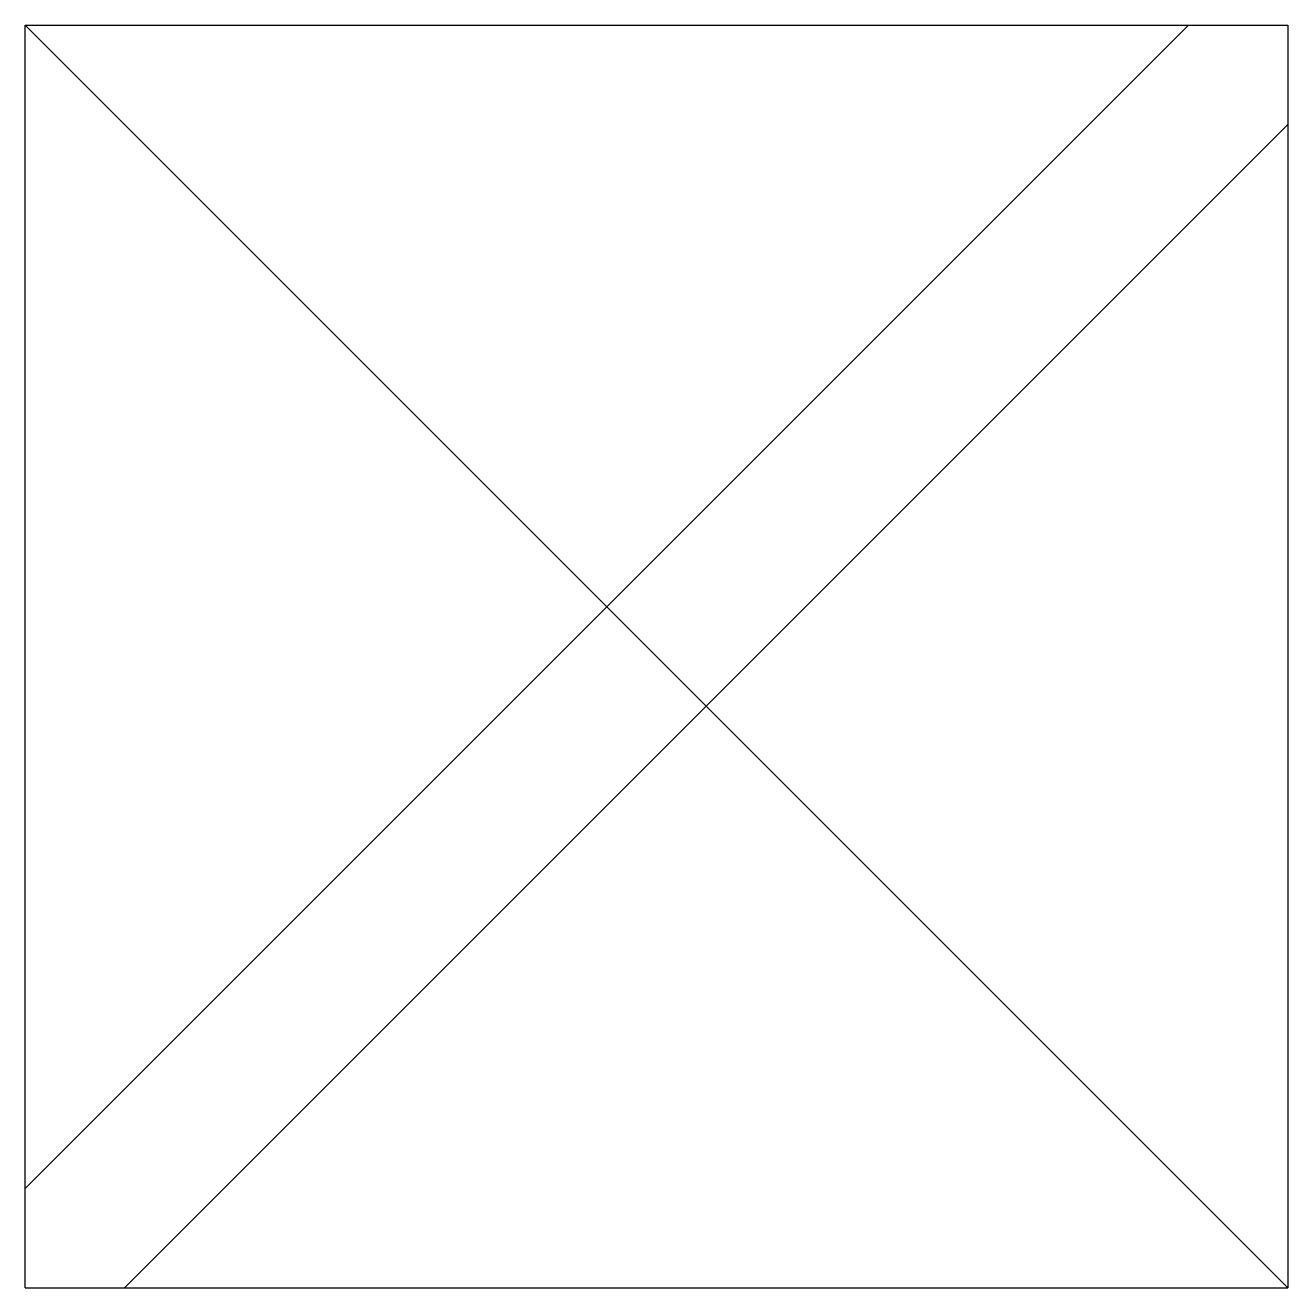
# Model space of a CAD drawing. Header units: millimetres. Extents: x -450 to 450, y -450 to 450.
import ezdxf

# ---------------------------------------------------------------- set-up
doc = ezdxf.new("R2010")
doc.units = ezdxf.units.MM

msp = doc.modelspace()

# ---------------------------------------------------------------- linework, layer by layer
at = {"color": 0, "linetype": 'ByBlock', "lineweight": -2}
for p, q in [((-450, 450), (450, 450)), ((-450, -450), (-450, 450)), ((-450, 450), (450, -450)), ((379.29, 450), (-450, -379.29)), ((450, 450), (450, -450)), ((-379.29, -450), (450, 379.29)), ((-450, -450), (450, -450))]:
    msp.add_line(p, q, dxfattribs=at)

doc.saveas('drawing.dxf')
